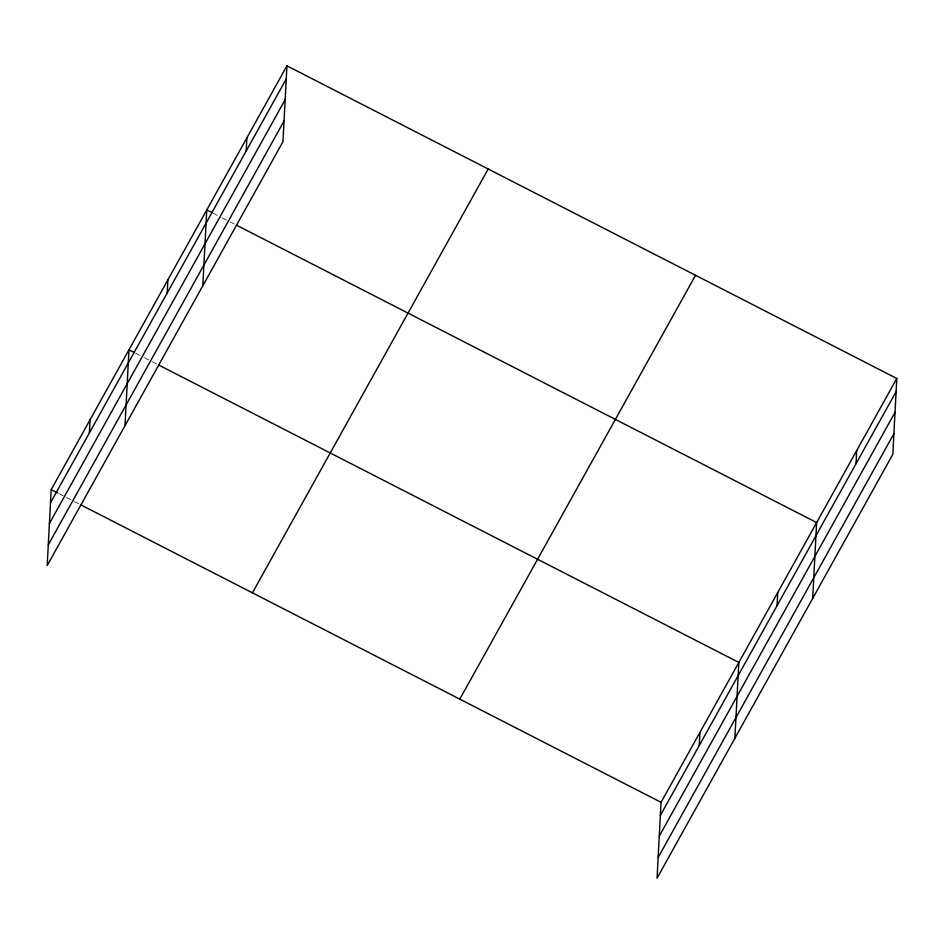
<?xml version="1.0" encoding="UTF-8"?>
<svg xmlns="http://www.w3.org/2000/svg" width="944" height="944" viewBox="0 0 944 944"><rect width="100%" height="100%" fill="white"/><g stroke="black" fill="none" stroke-linecap="round" stroke-linejoin="round"><path stroke-width="0.71" stroke-dasharray="4.72 3.54" d="M213.226 213.238L220.967 217.203M222.265 217.863L228.708 221.179M230.006 221.84L235.162 224.483M135.429 353.103L143.169 357.068M144.456 357.729L150.91 361.045M152.196 361.705L157.365 364.349M58.917 493.629L65.372 496.933M66.658 497.594L73.113 500.91M74.399 501.571L79.556 504.214"/><path stroke-width="1.42" d="M286.941 65.832L51.177 489.665L47.2 565.527L282.964 141.683L286.941 65.832L896.8 378.473L892.823 454.335L657.059 878.168L661.036 802.317L896.8 378.473M89.385 432.895L90.081 419.726M124.997 425.661L128.974 349.799L134.142 352.442M167.182 293.029L167.879 279.861M202.807 285.796L206.783 209.934L211.94 212.577M246.172 151.04L246.856 137.883M699.244 745.536L699.941 732.379M734.869 738.302L738.845 662.44L158.651 365.009M777.054 605.67L777.738 592.513M812.666 598.437L816.643 522.575L236.448 225.144M856.031 463.693L856.715 450.524M50.48 502.822L286.244 78.989M49.407 523.519L285.159 99.675M48.286 544.83L284.05 120.997M252.426 592.832L488.19 169M459.787 699.138L695.551 275.306M660.352 815.474L896.116 391.642M659.266 836.16L895.03 412.327M658.145 857.482L893.909 433.65M51.177 489.665L57.631 492.969M80.854 504.875L661.036 802.317"/></g></svg>
